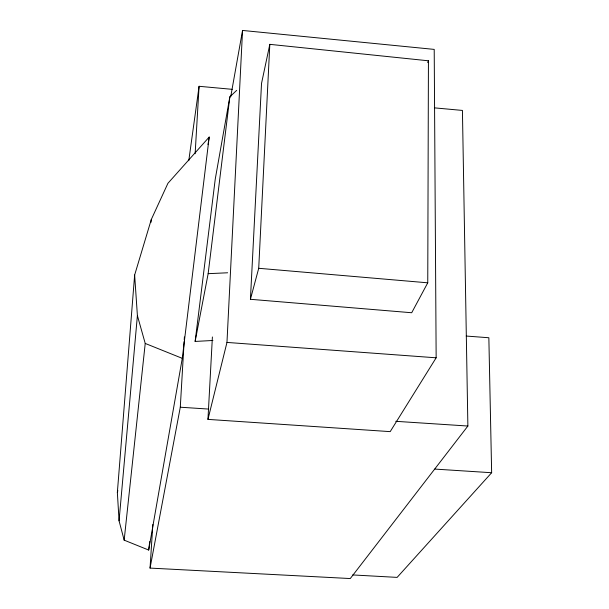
<?xml version="1.0" encoding="UTF-8"?>
<svg xmlns="http://www.w3.org/2000/svg" width="609" height="609" viewBox="0 0 609 609"><rect width="100%" height="100%" fill="white"/><g stroke="black" fill="none" stroke-linecap="round" stroke-linejoin="round"><path stroke-width="0.91" d="M427.754 282.812L428.431 60.793L269.817 44.343L261.52 83.463L250.421 299.301L411.692 312.744L427.754 282.812L258.718 268.295L250.421 299.301M258.718 268.295L269.817 44.343M207.951 419.388L226.967 342.425L242.549 30.45L434.209 49.398L436.151 357.803L390.194 431.629L207.951 419.388L212.396 336.967M434.955 107.907L462.429 110.427L467.879 426.034L350.282 578.55L150.05 568.09L180.287 407.215L184.124 341.702M184.238 339.807L184.405 336.96M195.131 153.712L199.082 86.295L232.235 89.333M150.05 568.09L152.836 524.501M117.354 492.415L134.642 275.032L151.298 219.484L167.917 183.317L209.199 137.04L182.281 358.343L148.68 550.049L124.16 540.153L119.059 520.832L117.354 492.415L117.864 490.618M119.059 520.832L137.398 315.591L134.642 275.032M151.024 222.323L151.298 219.484M124.16 540.153L145.224 343.438L137.398 315.591M212.922 340.477L195.131 341.436L208.149 273.677L229.852 96.808L236.688 90.368M148.68 550.049L149.738 541.568M195.131 341.436L215.251 179.107L229.852 96.808M188.775 160.707L199.082 86.295M207.996 144.531L209.199 137.04M230.697 96.869L242.549 30.45M427.724 62.56L428.431 60.793M466.205 336.046L488.852 337.751L491.646 472.729L397.129 577.385L352.672 574.934M208.149 273.677L227.629 272.779M180.287 407.215L208.765 409.081M395.743 421.314L467.879 426.034M434.727 469.075L491.646 472.729M226.967 342.425L436.151 357.803M145.224 343.438L182.281 358.343"/></g></svg>
